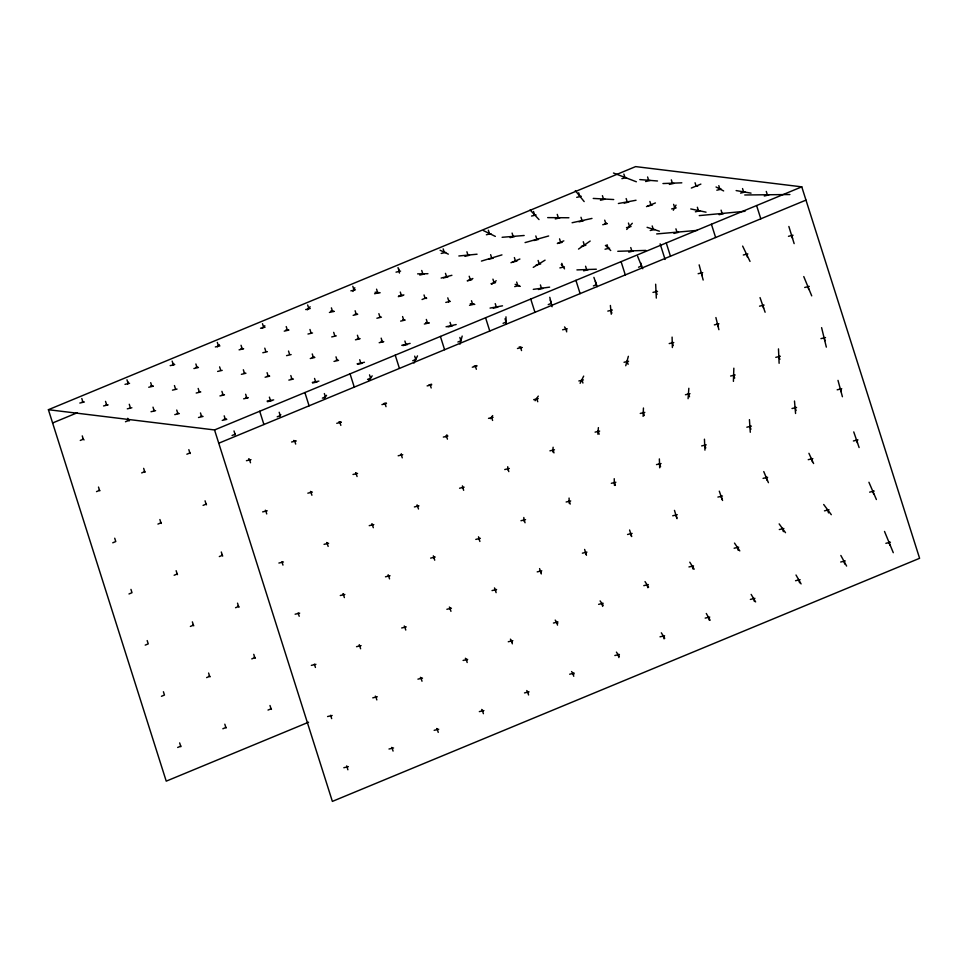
<?xml version="1.0" encoding="UTF-8"?>
<svg xmlns="http://www.w3.org/2000/svg" width="968" height="968" viewBox="0 0 968 968"><rect width="100%" height="100%" fill="white"/><g stroke="black" fill="none" stroke-linecap="round" stroke-linejoin="round"><path stroke-width="1.45" d="M733.417 381.38L733.841 368.191M643.127 416.373L643.442 408.012M688.079 398.695L688.841 388.289M552.764 451.935L553.115 447.24M597.837 434.172L598.393 427.614M401.103 455.25L401.284 453.798M234.958 434.983L235.151 433.555M460.006 344.136L462.184 336.065M625.739 365.735L628.365 356.309M448.583 301.871L449.055 300.467M127.679 384.018L128.369 382.179M413.977 363.06L417.51 355.885M580.098 383.316L583.668 376.116M352.945 291.453L354.82 287.75M673.317 210.237L676.039 205.095M279.679 416.567L280.781 414.582M445.8 436.822L446.926 434.826M172.607 365.359L173.792 363.436M535.122 400.728L538.293 396.106M368.953 380.484L372.184 375.862M324.256 398.417L326.543 395.319M490.401 418.648L492.676 415.587M217.461 346.81L219.264 344.596M626.72 229.464L632.298 223.269M307.292 309.857L310.123 306.747M262.267 328.297L264.808 325.696M491.768 284.217L496.209 280.72M578.513 249.078L590.165 241.056M533.247 267.374L545.069 260.162M331.721 336.924L336.283 335.86M604.927 223.826L606.609 223.124M198.73 391.979L199.723 391.568M379.396 317.189L380.424 316.766M467.641 280.659L472.868 278.494M510.971 262.727L519.889 259.025M48.4 409.706L635.625 166.605L801.77 186.848L919.6 558.294L332.375 801.395L214.545 429.949L48.4 409.706L166.23 781.152L308.586 722.213M79.836 403.051L84.385 401.986M125.005 384.356L129.567 383.292M170.174 365.65L174.736 364.585M215.344 346.955L219.905 345.891M260.513 328.249L265.075 327.184M305.694 309.554L310.244 308.489M350.864 290.848L355.425 289.783M396.033 272.153L400.595 271.088M441.202 253.447L445.764 252.382M486.372 234.752L490.933 233.687M531.541 216.046L536.103 214.981M576.722 197.351L581.272 196.286M621.892 178.644L626.453 177.58M52.611 422.968L77.246 412.767M103.564 405.943L108.126 404.878M148.733 387.248L153.295 386.184M193.915 368.542L198.464 367.477M239.084 349.847L243.633 348.782M284.253 331.141L288.815 330.076M329.423 312.446L333.984 311.381M374.592 293.74L379.154 292.675M419.773 275.045L424.323 273.98M464.942 256.339L469.492 255.274M510.112 237.644L514.673 236.579M555.281 218.937L559.843 217.873M600.45 200.243L605.012 199.178M645.62 181.536L650.181 180.471M127.304 408.835L131.866 407.77M172.473 390.14L177.035 389.075M217.643 371.434L222.204 370.369M262.812 352.739L267.374 351.674M307.981 334.033L312.543 332.968M353.163 315.338L357.712 314.273M398.332 296.632L402.894 295.567M443.501 277.937L448.063 276.872M488.671 259.23L493.232 258.166M533.84 240.536L538.402 239.471M579.021 221.829L583.571 220.764M624.191 203.135L628.74 202.07M669.36 184.428L673.922 183.363M80.283 440.452L83.308 439.206L82.256 435.89M125.465 421.758L128.478 420.499L127.776 418.297M151.032 411.727L155.594 410.662M196.202 393.032L200.763 391.967M241.383 374.326L245.933 373.261M286.552 355.631L291.114 354.566M376.891 318.23L381.452 317.165M422.06 299.523L426.489 297.696M467.229 280.829L471.791 279.764M512.411 262.122L516.96 261.07M557.58 243.428L562.142 242.363M602.749 224.721L607.311 223.656M647.919 206.027L652.48 204.962M691.346 188.046L700.88 184.101M153.706 410.626L154.396 410.335M244.021 373.237L244.783 372.922M174.772 414.619L179.334 413.554M219.942 395.924L224.503 394.859M265.111 377.217L269.673 376.153M310.28 358.523L314.842 357.458M355.462 339.816L360.011 338.752M400.631 321.122L405.193 320.057M445.8 302.415L450.362 301.363M490.97 283.721L495.531 282.656M536.139 265.014L540.701 263.962M581.308 246.32L585.87 245.255M626.49 227.613L631.039 226.56M671.659 208.919L676.221 207.854M716.828 190.212L721.39 189.159M198.501 417.51L203.062 416.458M243.67 398.816L248.232 397.751M288.851 380.109L293.413 379.057M334.021 361.415L338.582 360.35M379.19 342.708L383.751 341.656M424.359 324.014L428.921 322.949M469.528 305.307L474.09 304.254M514.71 286.613L519.259 285.548M559.879 267.906L564.441 266.853M605.048 249.212L609.61 248.147M650.218 230.505L654.779 229.452M695.387 211.811L699.949 210.746M740.568 193.116L745.118 192.051M222.241 420.402L226.802 419.35M267.41 401.708L271.972 400.643M312.579 383.001L317.141 381.949M357.749 364.307L362.31 363.242M402.93 345.6L407.48 344.548M448.099 326.906L452.661 325.841M493.269 308.199L497.83 307.146M538.438 289.505L543 288.44M583.607 270.81L588.169 269.745M628.776 252.103L633.338 251.039M673.958 233.409L678.507 232.344M719.127 214.702L723.689 213.638M764.296 196.008L768.858 194.943M214.545 429.949L801.77 186.848M96.522 491.623L99.547 490.377L98.494 487.061M141.691 472.916L144.716 471.67L143.663 468.355M186.86 454.222L189.885 452.976L188.833 449.66M232.042 435.515L235.055 434.269L234.002 430.954M277.211 416.821L280.224 415.575L279.183 412.259M322.38 398.126L325.405 396.868L324.353 393.553M367.55 379.42L370.575 378.173L369.522 374.858M412.719 360.725L415.744 359.467L414.691 356.151M457.9 342.019L460.913 340.772L459.861 337.457M503.07 323.324L506.082 322.066L505.03 318.75M548.239 304.618L551.264 303.371L550.211 300.056M593.408 285.923L596.433 284.665L595.38 281.349M638.577 267.216L641.602 265.97L640.55 262.655M218.744 443.223L805.981 200.11M246.429 460.707L250.99 459.643M291.598 442.001L296.16 440.936M336.767 423.306L341.329 422.242M381.936 404.6L386.498 403.535M427.118 385.905L431.667 384.841M472.287 367.199L476.849 366.134M517.457 348.504L522.018 347.439M562.626 329.798L567.188 328.733M607.807 311.103L612.357 310.038M652.976 292.397L657.526 291.344M698.146 273.702L702.707 272.637M743.315 254.995L747.877 253.943M788.484 236.301L793.046 235.236M112.748 542.794L115.773 541.535L114.72 538.22M157.929 524.087L160.942 522.841L159.889 519.526M203.099 505.393L206.111 504.134L205.059 500.819M262.655 511.878L267.216 510.814M307.836 493.172L312.386 492.107M353.005 474.477L357.567 473.412M398.175 455.771L402.736 454.706M443.344 437.076L447.906 436.011M488.513 418.37L493.075 417.305M533.695 399.675L538.244 398.61M578.864 380.969L583.426 379.904M624.033 362.274L628.595 361.209M669.203 343.567L673.764 342.503M714.372 324.873L718.934 323.808M759.541 306.166L764.103 305.101M804.723 287.472L809.272 286.407M128.986 593.965L131.999 592.706L130.958 589.391M174.155 575.258L177.18 574.012L176.128 570.696M219.325 556.564L222.35 555.305L221.297 551.99M278.893 563.037L283.455 561.985M324.062 544.343L328.624 543.278M369.231 525.648L373.793 524.583M414.401 506.942L418.962 505.877M459.582 488.235L464.132 487.182M504.751 469.541L509.313 468.476M549.921 450.834L554.482 449.781M595.09 432.139L599.652 431.075M640.259 413.445L644.821 412.38M685.441 394.738L689.99 393.673M730.61 376.032L735.172 374.979M775.779 357.337L780.341 356.272M820.949 338.631L825.51 337.578M145.212 645.124L148.237 643.877L147.184 640.562M190.381 626.429L193.406 625.183L192.354 621.855M235.563 607.722L238.576 606.476L237.523 603.161M295.119 614.208L299.681 613.143M340.3 595.514L344.85 594.449M385.47 576.807L390.031 575.754M430.639 558.112L435.201 557.048M475.808 539.406L480.37 538.341M520.978 520.711L525.539 519.647M566.147 502.005L570.709 500.94M611.328 483.31L615.878 482.245M656.498 464.604L661.059 463.539M701.667 445.909L706.229 444.844M746.836 427.203L751.398 426.138M792.005 408.508L796.567 407.443M837.187 389.801L841.736 388.737M161.45 696.295L164.463 695.048L163.411 691.733M206.62 677.6L209.645 676.342L208.592 673.026M251.789 658.893L254.814 657.647L253.761 654.332M311.357 665.379L315.919 664.314M356.526 646.685L361.088 645.62M401.696 627.978L406.257 626.913M446.877 609.283L451.427 608.219M492.046 590.577L496.596 589.512M537.216 571.87L541.778 570.817M582.385 553.176L586.947 552.111M627.554 534.481L632.116 533.416M672.724 515.775L677.285 514.71M717.905 497.08L722.455 496.015M763.074 478.374L767.636 477.309M808.244 459.679L812.805 458.614M853.413 440.972L857.975 439.908M177.676 747.465L180.701 746.219L179.649 742.904M222.846 728.771L225.871 727.512L224.818 724.197M268.027 710.064L271.04 708.818L269.987 705.503M327.583 716.55L332.145 715.485M372.765 697.843L377.314 696.791M417.934 679.149L422.496 678.084M463.103 660.442L467.665 659.389M508.273 641.748L512.834 640.683M553.442 623.041L558.004 621.976M598.623 604.347L603.173 603.282M643.793 585.64L648.342 584.587M688.962 566.946L693.524 565.881M734.131 548.239L738.693 547.174M779.3 529.544L783.862 528.48M824.47 510.838L829.031 509.785M869.651 492.143L874.201 491.079M343.821 767.721L348.383 766.656M388.991 749.014L393.553 747.949M434.16 730.32L438.722 729.255M479.329 711.613L483.891 710.548M524.511 692.919L529.06 691.854M569.68 674.212L574.242 673.147M614.849 655.517L619.411 654.453M660.019 636.811L664.58 635.746M705.188 618.116L709.75 617.052M750.369 599.41L754.919 598.345M795.539 580.715L800.088 579.65M840.708 562.009L845.27 560.944M885.877 543.314L890.439 542.249M646.479 206.607L655.409 202.941M557.374 243.488L563.824 240.863M428.715 385.119L431.559 384.187M481.423 261.082L501.956 254.887M525.067 242.593L548.662 235.974M441.142 278.07L451.899 275.299M473.836 366.315L476.776 365.589M401.768 345.31L410.117 343.398M446.054 326.76L456.17 324.546M572.1 222.737L591.98 218.429M357.119 363.835L364.44 362.274M383.643 403.632L386.28 403.075M177.241 413.481L178.342 413.263M312.325 382.396L318.883 381.114M618.383 203.51L636.036 200.255M490.062 308.09L502.513 305.827M398.804 295.833L403.898 294.925M267.18 401.03L273.678 399.893M312.228 357.446L314.394 357.095M267.204 376.104L269.068 375.838M533.295 289.359L549.618 287.145M357.386 338.679L359.576 338.461M458.856 255.976L477.067 254.209M699.247 215.61L745.045 211.29M656.679 233.929L697.262 230.372M502.102 237.293L524.16 235.49M222.156 394.738L223.765 394.605M662.959 183.545L681.811 182.819M576.928 269.903L596.336 269.213M617.778 251.293L645.825 250.409M417.631 273.871L427.941 273.702M224.153 419.168L226.367 419.144M744.743 194.979L789.888 194.532M200.812 416.264L202.239 416.264M547.694 217.618L568.906 217.764M196.008 367.247L197.859 367.344M593.239 198.428L613.712 199.541M241.02 348.528L243.186 348.649M355.195 314.019L357.156 314.152M338.739 421.988L340.845 422.121M150.621 385.905L152.896 386.075M639.788 179.576L657.502 180.992M286.008 329.786L288.537 329.991M375.076 292.239L380.146 292.747M425.678 322.574L429.09 322.949M697.65 186.267L696.113 186.074L695.06 182.758M426.622 298.459L425.085 298.277L424.032 294.962M330.838 310.958L334.057 311.43M470.327 303.698L474.78 304.424M381.138 341.281L383.292 341.644M736.128 190.575L751.047 193.14M245.775 397.4L247.614 397.739M402.882 319.718L404.418 320.021M690.777 208.943L706.047 212.173M336.235 359.987L337.856 360.338M291.187 378.718L292.542 379.008M519.187 346.907L521.764 347.597M127.473 420.221L129.482 420.79M293.619 440.464L295.627 441.045M647.084 227.323L659.389 231.195M106.214 404.551L106.964 404.83M613.458 173.006L636.363 181.778M515.158 284.362L520.3 286.371M82.304 401.587L83.405 402.022M440.101 250.252L448.341 254.136M483.455 230.602L495.338 236.398M716.054 186.993L723.64 190.938M248.703 458.747L250.204 460.151M82.558 438.504L84.059 439.908M605.411 245.4L610.723 250.518M375.318 696.137L376.237 697.057M209.185 675.882L210.104 676.813M254.233 657.054L255.383 658.228M420.378 677.31L421.528 678.483M530.125 210.008L539.007 219.579M225.532 727.125L226.209 727.912M391.677 747.369L392.342 748.155M99.208 489.977L99.873 490.776M265.353 510.221L266.018 511.019M465.354 658.252L466.903 660.14M575.307 190.623L584.164 201.574M571.58 671.538L573.818 674.394M823.695 504.497L831.294 514.686M555.208 620.101L557.725 623.489M561.271 264.445L564.525 268.874M310.45 491.369L311.248 492.47M436.762 728.493L437.596 729.642M779.155 523.894L785.496 532.69M144.317 471.126L145.103 472.227M270.629 708.237L271.464 709.399M600.112 600.898L603.161 605.29M160.519 522.224L161.366 523.458M564.538 326.93L566.764 330.173M326.664 542.479L327.499 543.701M734.506 543.084L739.794 550.901M616.422 652.13L619.314 656.401M526.774 690.547L528.286 692.785M510.414 639.146L512.181 641.845M481.749 709.423L482.959 711.311M238.116 605.75L239.048 607.202M645.027 581.599L648.596 587.189M404.261 626.006L405.181 627.458M689.785 562.19L694.177 569.196M661.338 632.806L664.75 638.323M751.156 594.4L755.621 601.914M796.011 575.016L801.093 583.91M706.289 613.482L710.137 620.246M371.881 523.724L372.632 525.067M205.736 503.469L206.499 504.812M359.201 644.797L359.89 646.067M840.853 555.463L846.601 566.062M193.068 624.541L193.745 625.812M449.37 607.045L450.41 609.017M355.728 472.65L356.309 473.8M189.595 452.395L190.176 453.544M176.866 573.383L177.483 574.629M343.011 593.638L343.616 594.884M742.65 246.09L750.019 261.408M808.921 453.302L813.604 463.539M388.144 574.786L388.834 576.335M222.011 554.531L222.688 556.092M868.925 482.258L876.403 499.536M763.764 471.573L768.423 482.669M494.479 587.915L495.652 590.734M803.767 276.57L811.716 295.857M884.522 531.432L893.283 552.692M637.622 256.326L642.74 268.729M417.087 504.848L417.777 506.53M719.284 491.163L722.564 500.48M760.037 297.612L765.107 312.228M593.892 277.368L597.123 286.661M853.752 431.909L859.112 447.543M539.575 568.603L540.894 572.645M433.337 555.838L433.979 557.883M791.509 235.055L792.562 238.37M807.735 286.213L808.788 289.529M823.974 337.384L825.026 340.7M840.2 388.555L841.252 391.871M856.438 439.726L857.491 443.041M872.664 490.897L873.717 494.212M888.902 542.056L889.955 545.383M766.269 191.434L767.321 194.749M756.601 205.555L760.812 218.816M742.529 188.542L743.581 191.858M746.34 253.749L747.393 257.064M762.566 304.92L763.619 308.235M778.804 356.091L779.857 359.406M795.03 407.25L796.083 410.565M811.269 458.421L812.321 461.736M827.495 509.591L828.548 512.907M843.721 560.762L844.774 564.078M718.8 185.65L719.853 188.966M721.087 210.141L722.14 213.456M711.42 224.249L715.63 237.511M697.359 207.249L698.412 210.564M749.861 425.956L750.914 429.272M766.087 477.127L767.14 480.443M782.325 528.298L783.378 531.614M701.159 272.456L702.211 275.771M717.397 323.614L718.45 326.93M733.623 374.785L734.676 378.101M798.552 579.457L799.604 582.772M671.332 179.867L672.385 183.182M673.631 204.345L674.672 207.672M675.918 228.835L676.971 232.151M647.592 176.975L648.645 180.29M666.25 242.944L670.461 256.217M649.891 201.453L650.944 204.78M660.128 243.827L665.089 259.46M652.19 225.943L653.243 229.259M623.864 174.083L624.917 177.398M655.989 291.15L657.042 294.466M672.228 342.321L673.28 345.636M688.454 393.492L689.506 396.807M704.692 444.651L705.745 447.978M720.918 495.822L721.971 499.137M737.156 546.993L738.209 550.308M753.382 598.163L754.435 601.479M626.151 198.561L627.203 201.876M628.45 223.051L629.502 226.367M630.749 247.542L631.801 250.857M602.423 195.669L603.475 198.984M621.081 261.65L625.292 274.912M604.722 220.159L605.774 223.475M607.021 244.65L608.073 247.965M578.683 192.777L579.735 196.093M610.82 309.857L611.873 313.172M627.058 361.016L628.111 364.343M643.284 412.186L644.337 415.502M659.523 463.357L660.563 466.673M675.749 514.528L676.801 517.844M691.987 565.687L693.028 569.015M708.213 616.858L709.266 620.173M580.981 217.268L582.034 220.583M583.28 241.746L584.333 245.073M585.579 266.236L586.632 269.552M557.253 214.376L558.306 217.691M575.912 280.345L580.122 293.619M559.552 238.854L560.605 242.169M561.839 263.344L562.892 266.66M533.513 211.484L534.566 214.799M565.651 328.551L566.703 331.867M581.877 379.722L582.93 383.038M598.115 430.893L599.168 434.209M614.341 482.052L615.394 485.379M630.579 533.223L631.632 536.538L629.587 530.004M646.805 584.394L647.858 587.709M663.044 635.565L664.096 638.88M535.812 235.962L536.865 239.278M538.111 260.452L539.164 263.768M540.41 284.943L541.463 288.258M512.084 233.07L513.125 236.386M530.742 299.051L534.953 312.313M514.371 257.561L515.424 260.876M516.67 282.039L517.723 285.366M488.344 230.178L489.397 233.494M520.481 347.246L521.534 350.573M536.708 398.417L537.76 401.732M552.946 449.588L553.999 452.903M569.172 500.759L570.225 504.074M585.41 551.929L586.463 555.245M601.636 603.1L602.689 606.416M617.874 654.259L618.927 657.575M490.643 254.669L491.696 257.984M492.942 279.147L493.995 282.474M495.241 303.637L496.294 306.953M466.903 251.777L467.955 255.092M485.573 317.746L489.772 331.02M469.202 276.255L470.254 279.583M471.501 300.745L472.553 304.061M443.175 248.885L444.227 252.2M475.3 365.952L476.353 369.268M491.538 417.123L492.591 420.439M507.764 468.294L508.817 471.61M524.003 519.453L525.055 522.768M540.241 570.624L541.281 573.939M556.467 621.795L557.52 625.11M572.693 672.966L573.746 676.281M445.474 273.363L446.526 276.679M447.773 297.854L448.825 301.169M450.059 322.344L451.112 325.659M421.733 270.471L422.786 273.787M440.404 336.453L444.602 349.714M426.331 319.44L427.384 322.767M398.005 267.579L399.058 270.895M430.131 384.659L431.184 387.974M446.369 435.818L447.422 439.133M462.595 486.989L463.648 490.304M478.833 538.16L479.886 541.475M495.059 589.331L496.112 592.646M511.298 640.489L512.35 643.817M527.524 691.66L528.576 694.976M400.292 292.07L401.345 295.385M402.591 316.548L403.644 319.864M404.89 341.038L405.943 344.354M376.564 289.178L377.617 292.493M395.222 355.147L399.433 368.421M378.863 313.656L379.916 316.972M381.162 338.147L382.215 341.462M352.824 286.286L353.877 289.601M384.961 403.353L386.014 406.669M401.2 454.524L402.252 457.84M417.426 505.695L418.478 509.011M433.664 556.866L434.717 560.182M449.89 608.025L450.943 611.34M466.128 659.196L467.181 662.511M482.354 710.367L483.407 713.682M355.123 310.764L356.176 314.08M357.422 335.255L358.475 338.57M359.721 359.733L360.774 363.06M331.395 307.872L332.447 311.188M350.053 373.854L354.264 387.115M333.694 332.363L334.746 335.678M335.993 356.841L337.046 360.169M307.655 304.981L308.707 308.296M339.792 422.048L340.845 425.375M356.018 473.219L357.071 476.534M372.256 524.39L373.309 527.705M388.483 575.561L389.535 578.876M404.721 626.732L405.774 630.047M420.947 677.903L422 681.218M437.185 729.061L438.238 732.377M309.954 329.471L311.006 332.786M312.253 353.949L313.305 357.265M314.552 378.44L315.604 381.755M286.226 326.579L287.266 329.894M304.884 392.548L309.094 405.822M288.524 351.057L289.565 354.373M290.811 375.548L291.864 378.863M262.485 323.687L263.538 327.002M294.623 440.755L295.676 444.07M310.849 491.925L311.902 495.241M327.087 543.096L328.14 546.412M343.313 594.255L344.366 597.583M359.551 645.426L360.604 648.741M375.778 696.597L376.83 699.912M392.016 747.768L393.069 751.083M264.784 348.165L265.837 351.481M267.083 372.656L268.136 375.971M269.382 397.146L270.435 400.462M241.044 345.274L242.097 348.589M259.714 411.255L263.913 424.516M243.343 369.764L244.396 373.079M245.642 394.242L246.695 397.57M217.316 342.382L218.369 345.697M249.454 459.449L250.506 462.764M265.68 510.62L266.732 513.935M281.918 561.791L282.971 565.106M298.144 612.962L299.197 616.277M314.382 664.133L315.423 667.448M330.608 715.291L331.661 718.619M346.834 766.462L347.887 769.778M219.615 366.872L220.668 370.187M221.914 391.35L222.967 394.666M224.201 415.841L225.254 419.156M195.875 363.98L196.927 367.296M198.174 388.458L199.226 391.774M200.473 412.949L201.525 416.264M172.147 361.088L173.199 364.404M174.446 385.566L175.498 388.882M176.733 410.057L177.785 413.372M150.706 382.675L151.758 385.99M153.005 407.165L154.057 410.48M126.977 379.783L128.03 383.098M129.264 404.273L130.317 407.589M105.536 401.381L106.589 404.697M81.796 398.489L82.849 401.805M584.624 549.425L586.197 554.434M788.86 226.476L794.147 243.621M674.478 510.378L677.019 518.666M837.998 380.388L842.414 396.723M699.15 264.857L703.167 280.042M715.896 317.552L718.897 329.689M549.776 297.297L552.087 306.747M821.602 327.644L826.333 347.125M478.507 536.78L479.148 539.539M398.647 268.753L399.469 273.036M462.414 485.875L462.789 488.102M346.762 765.942L346.919 766.983M180.617 745.699L180.786 746.739M610.385 305.464L611.256 314.237M523.809 517.493L524.196 521.425M794.486 401.03L795.575 413.481M749.438 419.64L750.285 432.272M655.663 284.217L656.316 298.096M704.438 439.182L704.946 450.132M778.478 348.891L779.119 363.29M569.063 498.06L569.293 503.457M659.353 458.905L659.68 467.81M614.232 478.688L614.45 485.428M672.095 337.106L672.361 347.536M505.974 316.851L506.131 324.304M507.74 466.709L507.789 469.867"/></g></svg>
